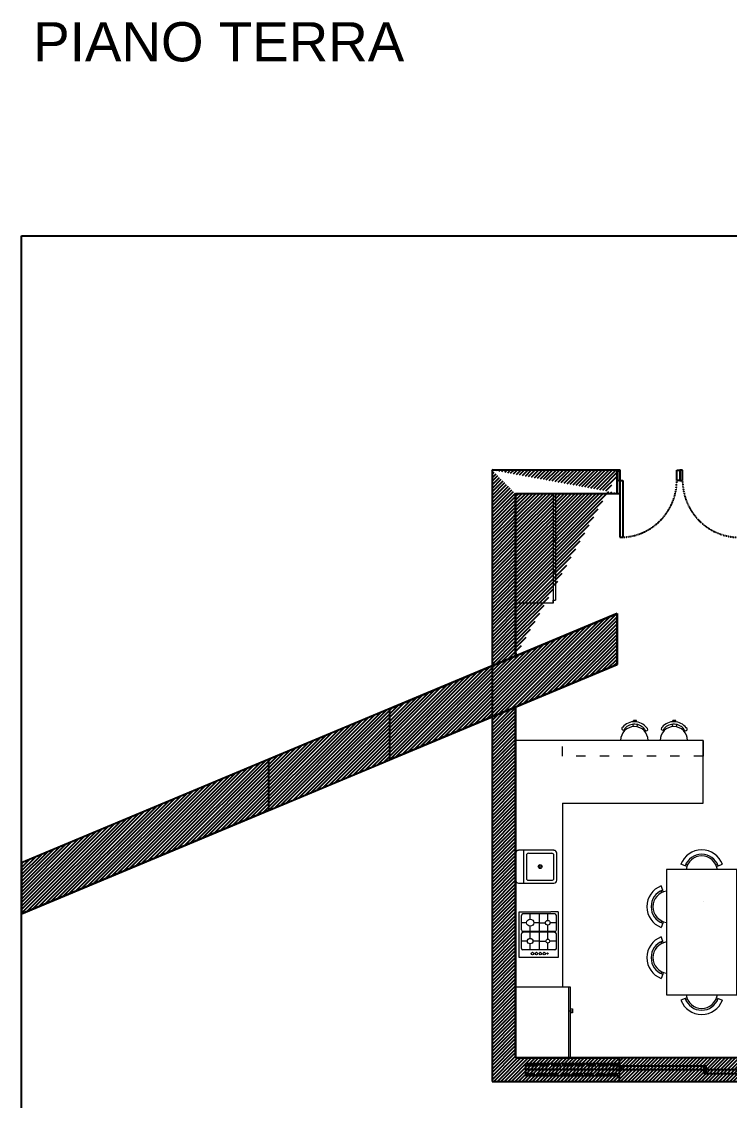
# Model space of a CAD drawing. Header units: millimetres. Extents: x 4686 to 9873, y 2010 to 4441.
# Drawn here: x 4686 to 5589, y 3064 to 4441 of the extents above; entities that cross this region are included whole.
import ezdxf

# ---------------------------------------------------------------- set-up
doc = ezdxf.new("R2010")
doc.units = ezdxf.units.MM
for name, pattern in [('ACAD_ISO02W100', [15, 12, -3]), ('ACAD_ISO03W100', [30, 12, -18]), ('TRATTEGGIATA2', [0.375, 0.25, -0.125])]:
    doc.linetypes.add(name, pattern=pattern)
for name, color, linetype, lineweight in [('A-DOOR-FULL', 4, 'Continuous', 25), ('A-FURN', 9, 'Continuous', 18), ('PROIEZIONI_finissime_fine lines', 251, 'Continuous', 9), ('SEZIONI_medie_small_section', 2, 'Continuous', 25)]:
    doc.layers.add(name, color=color, linetype=linetype, lineweight=lineweight)
for name, color, linetype in [('MURO', 1, 'Continuous'), ('vetro', 140, 'Continuous'), ('Wall', 7, 'Continuous')]:
    doc.layers.add(name, color=color, linetype=linetype)
doc.styles.get("Standard").update_dxf_attribs({"font": 'Arial.ttf'})

# ---------------------------------------------------------------- blocks, each defined once
blk = doc.blocks.new('REF36T')
for p, q in [((0, -26.999999), (36, -26.999999)), ((12, -26.999999), (12, -28.999999)), ((11, -27.999999), (11, -28.999999)), ((11, -28.999999), (13, -28.999999)), ((13, -28.999999), (13, -27.999999))]:
    blk.add_line(p, q)
blk.add_lwpolyline([(0, -27.999999), (0, 0), (36, 0), (36, -27.999999)], close=True)

msp = doc.modelspace()

# ---------------------------------------------------------------- hatches: boundary and pattern name
at = {"layer": 'SEZIONI_medie_small_section'}
h = msp.add_hatch(dxfattribs=at)
h.set_pattern_fill('ANSI31', color=256)
edge = h.paths.add_edge_path()
edge.add_line((5316.5, 3631.2), (5316.5, 3838.7))
edge.add_line((5286.5, 3868.7), (5286.5, 3618.7))
edge.add_line((5316.5, 3838.7), (5449.6, 3838.7))
edge.add_line((5449.7, 3868.3), (5286.5, 3868.7))
edge.add_line((5449.6, 3838.7), (5449.7, 3868.3))
h = msp.add_hatch(dxfattribs=at)
h.set_pattern_fill('ANSI31', color=256)
edge = h.paths.add_edge_path()
edge.add_line((5286.5, 3553.6), (5316.5, 3566.2))
edge.add_line((5286.5, 3553.6), (5286.5, 3088.7))
edge.add_line((5316.5, 3118.7), (5316.5, 3566.2))
edge.add_line((5686.5, 3118.7), (5316.5, 3118.7))
edge.add_line((5286.5, 3088.7), (5716.5, 3088.7))
edge.add_line((5716.5, 3088.7), (5716.5, 3208.7))
edge.add_line((5686.5, 3213.7), (5686.5, 3118.7))
edge.add_line((6116.5, 3213.7), (5686.5, 3213.7))
edge.add_line((5716.5, 3208.7), (6086.5, 3208.7))
edge.add_line((6116.5, 3118.7), (6116.5, 3213.7))
edge.add_line((6086.5, 3208.7), (6086.5, 3088.7))
edge.add_line((6436.5, 3088.7), (6116.5, 3088.7))
edge.add_line((6086.5, 3088.7), (6116.5, 3088.7))
edge.add_line((6116.5, 3118.7), (6406.5, 3118.7))
edge.add_line((6406.5, 3118.7), (6406.5, 3838.7))
edge.add_line((6436.5, 3868.7), (6436.5, 3088.7))
h = msp.add_hatch(dxfattribs=at)
h.set_pattern_fill('ANSI31', color=256)
edge = h.paths.add_edge_path()
edge.add_line((5286.5, 3618.7), (5316.5, 3631.2))
edge.add_line((5316.5, 3631.2), (5316.5, 3838.7))
h = msp.add_hatch(dxfattribs=at)
h.set_pattern_fill('ANSI31', color=256)
h.paths.add_polyline_path([(5445.9, 3685.4), (4686.2, 3367.3), (4686.2, 3302.2), (5445.9, 3620.4)])

# ---------------------------------------------------------------- linework, layer by layer
for p, q in [((4686.2, 4167.3), (6686.2, 4167.3)), ((4686.2, 2167.3), (4686.2, 4167.3))]:
    msp.add_line(p, q)
at = {"layer": 'A-DOOR-FULL'}
for p, q in [((5522.1, 3855.1), (5522.1, 3868.3)), ((5522.1, 3868.3), (5525.9, 3868.3)), ((5525.9, 3868.3), (5525.9, 3855.1)), ((5529.6, 3868.3), (5525.9, 3868.3)), ((5525.9, 3868.3), (5525.9, 3855.1)), ((5529.6, 3855.1), (5529.6, 3868.3)), ((5449.6, 3855.1), (5453.4, 3855.1)), ((5449.6, 3855.1), (5449.6, 3782.7)), ((5453.4, 3855.1), (5453.4, 3782.7)), ((5525.9, 3855.1), (5522.1, 3855.1)), ((5525.9, 3855.1), (5529.6, 3855.1)), ((5449.6, 3782.7), (5453.4, 3782.7))]:
    msp.add_line(p, q, dxfattribs=at)
msp.add_lwpolyline([(5445.9, 3868.3), (5445.9, 3855.1), (5449.6, 3855.1), (5449.6, 3868.3)], close=True, dxfattribs=at)
at = {"layer": 'A-DOOR-FULL', "linetype": 'TRATTEGGIATA2', "ltscale": 0.25}
for centre, start, end in [((5449.6, 3855.1), 272.9777, 0), ((5602.1, 3855.1), 180, 267.0223)]:
    msp.add_arc(centre, 72.5, start, end, dxfattribs=at)
at = {"layer": 'A-FURN'}
for p, q in [((5364.5, 3838.7), (5316.5, 3838.7)), ((5364.5, 3838.7), (5316.5, 3838.7)), ((5316.5, 3838.7), (5364.5, 3838.7)), ((5364.5, 3838.7), (5364.5, 3698.7)), ((5364.5, 3838.7), (5364.5, 3834.7)), ((5364.5, 3834.7), (5367.5, 3834.7)), ((5367.5, 3834.7), (5367.5, 3702.7)), ((5367.5, 3778.7), (5364.5, 3778.7)), ((5369.2, 3783.7), (5367.5, 3783.7)), ((5367.5, 3782.7), (5369.2, 3782.7)), ((5369.2, 3782.7), (5369.2, 3783.7)), ((5369.2, 3743.7), (5367.5, 3743.7)), ((5369.2, 3742.7), (5369.2, 3743.7)), ((5367.5, 3738.7), (5364.5, 3738.7)), ((5367.5, 3742.7), (5369.2, 3742.7)), ((5369.2, 3734.7), (5367.5, 3734.7)), ((5367.5, 3733.7), (5369.2, 3733.7)), ((5369.2, 3733.7), (5369.2, 3734.7)), ((5364.5, 3698.7), (5364.5, 3702.7)), ((5364.5, 3702.7), (5367.5, 3702.7)), ((5364.5, 3698.7), (5316.5, 3698.7)), ((5466.1, 3544.1), (5466.4, 3541.1)), ((5466.7, 3547.4), (5466.7, 3549)), ((5470.7, 3549), (5466.7, 3549)), ((5470.7, 3547.3), (5470.7, 3549)), ((5471.5, 3543.9), (5471, 3540.9)), ((5516.4, 3544.1), (5516.7, 3541.1)), ((5517, 3547.4), (5517, 3549)), ((5521, 3549), (5517, 3549)), ((5521, 3547.3), (5521, 3549)), ((5521.8, 3543.9), (5521.3, 3540.9)), ((5316.5, 3208.7), (5316.5, 3523.7)), ((5555.8, 3523.7), (5316.5, 3523.7)), ((5555.8, 3443.7), (5555.8, 3523.7)), ((5555.8, 3523.7), (5555.8, 3503.7)), ((5376.5, 3443.7), (5376.5, 3208.7)), ((5376.5, 3443.7), (5555.8, 3443.7)), ((5326.5, 3383.4), (5326.5, 3341.5)), ((5332.8, 3379.6), (5362.8, 3379.6)), ((5532.8, 3363.7), (5527.5, 3365.6)), ((5534.9, 3362.9), (5532.8, 3363.7)), ((5535.7, 3365), (5533.6, 3365.8)), ((5572, 3365), (5574.1, 3365.8)), ((5572.9, 3362.9), (5575, 3363.7)), ((5575, 3363.7), (5580.3, 3365.6)), ((5502.9, 3329.6), (5502.1, 3331.7)), ((5504.2, 3332.6), (5502.3, 3337.9)), ((5504.9, 3330.5), (5504.2, 3332.6)), ((5555.8, 3318.7), (5555.8, 3318.7)), ((5555.8, 3318.7), (5555.8, 3318.7)), ((5321, 3246.8), (5321, 3304.8)), ((5321, 3304.8), (5361.5, 3304.8)), ((5371, 3304.8), (5361.5, 3304.8)), ((5371, 3304.8), (5371, 3246.8)), ((5323.9, 3281.8), (5323.9, 3300.3)), ((5330.6, 3291.1), (5323.9, 3291.1)), ((5361.5, 3302.3), (5325.5, 3302.3)), ((5335.1, 3295.6), (5335.1, 3302.3)), ((5346.4, 3291.1), (5339.6, 3291.1)), ((5346.4, 3302.3), (5346.4, 3279.8)), ((5346.4, 3291.1), (5354.6, 3291.1)), ((5357.6, 3294.1), (5357.6, 3302.3)), ((5361.5, 3291.1), (5360.2, 3291.1)), ((5366.5, 3302.3), (5361.5, 3302.3)), ((5368.5, 3291.1), (5361.5, 3291.1)), ((5368.5, 3281.8), (5368.5, 3300.3)), ((5502.9, 3293.4), (5502.1, 3291.3)), ((5504.2, 3290.4), (5502.3, 3285.1)), ((5504.9, 3292.5), (5504.2, 3290.4)), ((5323.9, 3258.3), (5323.9, 3276.8)), ((5361.5, 3279.8), (5325.5, 3279.8)), ((5361.5, 3278.8), (5325.5, 3278.8)), ((5335.1, 3279.8), (5335.1, 3286.6)), ((5335.1, 3271.1), (5335.1, 3278.8)), ((5346.4, 3278.8), (5346.4, 3256.3)), ((5357.6, 3279.8), (5357.6, 3288.1)), ((5357.6, 3270.1), (5357.6, 3278.8)), ((5366.5, 3279.8), (5361.5, 3279.8)), ((5366.5, 3278.8), (5361.5, 3278.8)), ((5368.5, 3258.3), (5368.5, 3276.8)), ((5331.6, 3267.6), (5323.9, 3267.6)), ((5335.1, 3256.3), (5335.1, 3264.1)), ((5346.4, 3267.6), (5338.6, 3267.6)), ((5346.4, 3267.6), (5355.1, 3267.6)), ((5357.6, 3256.3), (5357.6, 3265.1)), ((5361.5, 3267.6), (5359.7, 3267.6)), ((5368.5, 3267.6), (5361.5, 3267.6)), ((5502.9, 3264.6), (5502.1, 3266.7)), ((5504.2, 3267.6), (5502.3, 3272.9)), ((5504.9, 3265.5), (5504.2, 3267.6)), ((5361.5, 3256.3), (5325.9, 3256.3)), ((5366.5, 3256.3), (5361.5, 3256.3)), ((5361.5, 3246.8), (5321, 3246.8)), ((5371, 3246.8), (5361.5, 3246.8)), ((5502.9, 3228.4), (5502.1, 3226.3)), ((5504.2, 3225.4), (5502.3, 3220.1)), ((5504.9, 3227.5), (5504.2, 3225.4)), ((5532.8, 3194.3), (5527.5, 3192.4)), ((5534.9, 3195.1), (5532.8, 3194.3)), ((5535.7, 3193), (5533.6, 3192.2)), ((5572, 3193), (5574.1, 3192.2)), ((5572.9, 3195.1), (5575, 3194.3)), ((5575, 3194.3), (5580.3, 3192.4))]:
    msp.add_line(p, q, dxfattribs=at)
at = {"layer": 'A-FURN', "linetype": 'ACAD_ISO03W100'}
for p, q in [((5376.5, 3503.7), (5376.5, 3523.7)), ((5555.8, 3503.7), (5376.5, 3503.7))]:
    msp.add_line(p, q, dxfattribs=at)
at = {"layer": 'A-FURN'}
for points in [[(5316.5, 3379.6), (5316.5, 3345.2)], [(5365.3, 3383.4), (5320.3, 3383.4)], [(5330.3, 3377.1), (5330.3, 3347.7)], [(5365.3, 3347.7), (5365.3, 3377.1)], [(5369, 3345.2), (5369, 3379.6)], [(5332.8, 3345.2), (5362.8, 3345.2)], [(5320.3, 3341.5), (5365.3, 3341.5)]]:
    msp.add_lwpolyline(points, dxfattribs=at)
msp.add_lwpolyline([(5508.9, 3359), (5508.9, 3199), (5598.9, 3199), (5598.9, 3359)], close=True, dxfattribs=at)
for centre, radius in [((5347.8, 3362.7), 2.5), ((5347.8, 3362.7), 1.25), ((5335.1, 3291.1), 4.5), ((5357.6, 3291.1), 3), ((5335.1, 3267.6), 3.5), ((5357.6, 3267.6), 2.5), ((5338, 3251.7), 1.6), ((5343, 3251.7), 1.6), ((5348, 3251.7), 1.6), ((5353, 3251.7), 1.6), ((5357.2, 3251.7), 0.8)]:
    msp.add_circle(centre, radius, dxfattribs=at)
for centre, radius, start, end in [((5468, 3523.7), 17.5, 0.014, 179.986), ((5453.9, 3538.6), 1.95, 110.7405, 0.7528), ((5468.1, 3528), 19.5, 36.5122, 140.0778), ((5468.1, 3528), 16.3, 36.5122, 138.9658), ((5483.2, 3537.7), 1.95, 181.0303, 71.9941), ((5518.3, 3523.7), 17.5, 0.014, 179.986), ((5504.2, 3538.6), 1.95, 110.7405, 0.7528), ((5518.4, 3528), 19.5, 36.5122, 140.0778), ((5518.4, 3528), 16.3, 36.5122, 138.9658), ((5533.5, 3537.7), 1.95, 181.0303, 71.9941), ((5320.3, 3379.6), 3.75, 90, 180), ((5332.8, 3377.1), 2.5, 90, 180), ((5362.8, 3377.1), 2.5, 0, 90), ((5365.3, 3379.6), 3.75, 0, 90), ((5553.9, 3356), 28.1, 20, 160), ((5553.9, 3356), 22.5, 20, 160), ((5553.9, 3356), 20.2, 8.505, 171.495), ((5320.3, 3345.2), 3.75, 180, 270), ((5332.8, 3347.7), 2.5, 180, 270), ((5362.8, 3347.7), 2.5, 270, 0), ((5365.3, 3345.2), 3.75, 270, 0), ((5511.9, 3311.5), 28.1, 110, 250), ((5511.9, 3311.5), 22.5, 110, 250), ((5511.9, 3311.5), 20.2, 98.505, 261.495), ((5326.1, 3300.1), 2.2, 94.974, 175.026), ((5366.3, 3300.1), 2.2, 4.974, 85.026), ((5326.1, 3282), 2.2, 184.974, 265.026), ((5326.1, 3276.6), 2.2, 94.974, 175.026), ((5366.3, 3282), 2.2, 274.974, 355.026), ((5366.3, 3276.6), 2.2, 4.974, 85.026), ((5511.9, 3246.5), 28.1, 110, 250), ((5511.9, 3246.5), 22.5, 110, 250), ((5511.9, 3246.5), 20.2, 98.505, 261.495), ((5326.1, 3258.5), 2.2, 184.974, 265.026), ((5366.3, 3258.5), 2.2, 274.974, 355.026), ((5553.9, 3202), 22.5, 200, 340), ((5553.9, 3202), 20.2, 188.505, 351.495), ((5553.9, 3202), 28.1, 200, 340)]:
    msp.add_arc(centre, radius, start, end, dxfattribs=at)
at = {"layer": 'MURO'}
for p, q in [((5286.5, 3618.7), (5445.9, 3685.4)), ((5445.9, 3685.4), (5445.9, 3620.4)), ((5445.9, 3620.4), (5286.5, 3553.6)), ((5286.5, 3618.7), (5286.5, 3553.6)), ((5155.8, 3563.9), (5001.3, 3499.3)), ((5155.8, 3563.9), (5155.8, 3498.9)), ((5001.3, 3499.3), (5001.3, 3434.2)), ((5001.3, 3434.2), (5155.8, 3498.9))]:
    msp.add_line(p, q, dxfattribs=at)
at = {"layer": 'PROIEZIONI_finissime_fine lines'}
for p, q in [((5449, 3118.7), (5666.5, 3118.7)), ((5449, 3111.2), (5449, 3096.2)), ((5449, 3088.7), (5666.5, 3088.7))]:
    msp.add_line(p, q, dxfattribs=at)
at = {"layer": 'SEZIONI_medie_small_section', "color": 3}
for p, q in [((5449.7, 3868.3), (5286.5, 3868.7)), ((5286.5, 3868.7), (5286.5, 3618.7)), ((5449.6, 3838.7), (5449.7, 3868.3)), ((5316.5, 3631.2), (5316.5, 3838.7)), ((5316.5, 3838.7), (5449.6, 3838.7)), ((5445.9, 3685.4), (4686.2, 3367.3)), ((5445.9, 3620.4), (5445.9, 3685.4)), ((4686.2, 3302.2), (5445.9, 3620.4)), ((5286.5, 3618.7), (5316.5, 3631.2)), ((5286.5, 3618.7), (5316.5, 3631.2)), ((5316.5, 3566.2), (5286.5, 3553.6)), ((5286.5, 3553.6), (5316.5, 3566.2)), ((5316.5, 3118.7), (5316.5, 3566.2)), ((5286.5, 3553.6), (5286.5, 3088.7)), ((4686.2, 3367.3), (4686.2, 3302.2)), ((5686.5, 3118.7), (5316.5, 3118.7)), ((5286.5, 3088.7), (5716.5, 3088.7))]:
    msp.add_line(p, q, dxfattribs=at)
at = {"layer": 'vetro'}
for p, q in [((5155.8, 3563.9), (5286.5, 3618.7)), ((5286.5, 3553.6), (5155.8, 3498.9)), ((5001.3, 3499.3), (4686.2, 3367.3)), ((5001.3, 3434.2), (4686.2, 3302.2)), ((4686.2, 3367.3), (4686.2, 3302.2)), ((5449, 3108.7), (5559, 3108.7)), ((5449, 3108.7), (5449, 3103.7)), ((5449, 3103.7), (5569, 3103.7)), ((5451.5, 3108.7), (5451.5, 3103.7)), ((5556.5, 3108.7), (5556.5, 3098.7)), ((5556.5, 3098.7), (5666.5, 3098.7)), ((5559, 3108.7), (5559, 3098.7)), ((5559, 3103.7), (5666.5, 3103.7))]:
    msp.add_line(p, q, dxfattribs=at)
at = {"layer": 'vetro', "linetype": 'ACAD_ISO02W100'}
for p, q in [((5449, 3108.7), (5329, 3108.7)), ((5329, 3108.7), (5329, 3103.7)), ((5329, 3103.7), (5449, 3103.7)), ((5449, 3103.7), (5329, 3103.7)), ((5329, 3103.7), (5329, 3098.7)), ((5329, 3098.7), (5449, 3098.7)), ((5449, 3103.7), (5449, 3108.7)), ((5449, 3098.7), (5449, 3103.7))]:
    msp.add_line(p, q, dxfattribs=at)
at = {"layer": 'Wall'}
for p, q in [((5286.5, 3868.7), (5445.9, 3868.3)), ((5286.5, 3868.7), (5286.5, 3618.7)), ((5445.9, 3838.7), (5445.9, 3868.3)), ((5316.5, 3838.7), (5445.9, 3838.7)), ((5316.5, 3838.7), (5316.5, 3631.2)), ((5316.5, 3838.7), (5445.9, 3838.7)), ((5316.5, 3566.2), (5316.5, 3118.7)), ((5286.5, 3553.6), (5286.5, 3088.7)), ((5316.5, 3118.7), (5449, 3118.7)), ((5449, 3111.2), (5329, 3111.2)), ((5329, 3111.2), (5329, 3096.2)), ((5449, 3111.2), (5449, 3118.7)), ((5286.5, 3088.7), (5449, 3088.7)), ((5329, 3096.2), (5449, 3096.2)), ((5449, 3088.7), (5449, 3096.2))]:
    msp.add_line(p, q, dxfattribs=at)

# ---------------------------------------------------------------- block references
at = {"layer": 'A-FURN', "xscale": -2.499999999999905, "yscale": 2.499999999999905, "zscale": 2.499999999999905, "rotation": 89.99999999999967}
msp.add_blockref('REF36T', (5316.5, 3208.7), dxfattribs=at)

# ---------------------------------------------------------------- texts
at = {"insert": (4701, 4439.8), "char_height": 50, "attachment_point": 1}
msp.add_mtext_dynamic_manual_height_columns('PIANO TERRA', width=1017.121, gutter_width=12.5, heights=[0], dxfattribs=at)

doc.saveas('drawing.dxf')
